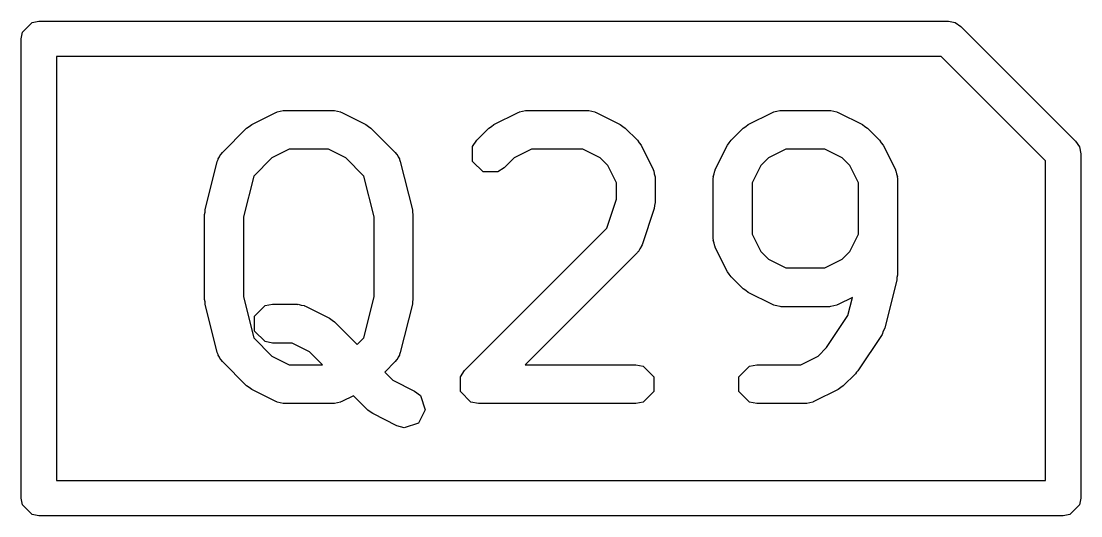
# Model space of a CAD drawing. Header units: millimetres. Extents: x 129 to 276, y -185 to -58.
# Drawn here: x 226 to 229, y -78.2 to -76.8 of the extents above; entities that cross this region are included whole.
import ezdxf

# ---------------------------------------------------------------- set-up
doc = ezdxf.new("R2010")
doc.units = ezdxf.units.MM
doc.layers.add('F.Fab', color=9, linetype='CONTINUOUS', true_color=0xafafaf)

msp = doc.modelspace()

# ---------------------------------------------------------------- linework, layer by layer
at = {"layer": 'F.Fab', "linetype": 'CONTINUOUS'}
for p, q in [((226.030866, -76.803806), (226.05, -76.8)), ((226.05, -76.8), (228.625, -76.8)), ((228.625, -76.8), (228.644134, -76.803806)), ((226.003806, -76.830866), (226.030866, -76.803806)), ((228.644134, -76.803806), (228.660355, -76.814645)), ((228.660355, -76.814645), (228.985355, -77.139644)), ((226, -76.85), (226.003806, -76.830866)), ((226, -78.15), (226, -76.85)), ((226.1, -76.9), (226.1, -78.1)), ((228.60429, -76.9), (226.1, -76.9)), ((228.9, -77.19571), (228.60429, -76.9)), ((226.652546, -77.092458), (226.721117, -77.058172)), ((226.721117, -77.058172), (226.723773, -77.057444)), ((226.723773, -77.057444), (226.724666, -77.056552)), ((226.724666, -77.056552), (226.733317, -77.054831)), ((226.733317, -77.054831), (226.741815, -77.052504)), ((226.741815, -77.052504), (226.743011, -77.052902)), ((226.743011, -77.052902), (226.745714, -77.052365)), ((226.745714, -77.052365), (226.882857, -77.052365)), ((226.882857, -77.052365), (226.885559, -77.052902)), ((226.885559, -77.052902), (226.886756, -77.052504)), ((226.886756, -77.052504), (226.895253, -77.054831)), ((226.895253, -77.054831), (226.903905, -77.056552)), ((226.903905, -77.056552), (226.904797, -77.057444)), ((226.904797, -77.057444), (226.907454, -77.058172)), ((226.907454, -77.058172), (226.976025, -77.092458)), ((227.33826, -77.092458), (227.406832, -77.058171)), ((227.406832, -77.058171), (227.409489, -77.057443)), ((227.409489, -77.057443), (227.410381, -77.056552)), ((227.410381, -77.056552), (227.419021, -77.054833)), ((227.419021, -77.054833), (227.427531, -77.052503)), ((227.427531, -77.052503), (227.428728, -77.052902)), ((227.428728, -77.052902), (227.431429, -77.052365)), ((227.431429, -77.052365), (227.602857, -77.052365)), ((227.602857, -77.052365), (227.605559, -77.052902)), ((227.605559, -77.052902), (227.606755, -77.052504)), ((227.606755, -77.052504), (227.615251, -77.05483)), ((227.615251, -77.05483), (227.623905, -77.056552)), ((227.623905, -77.056552), (227.624797, -77.057444)), ((227.624797, -77.057444), (227.627454, -77.058172)), ((227.627454, -77.058172), (227.696026, -77.092458)), ((228.05826, -77.092458), (228.126831, -77.058172)), ((228.126831, -77.058172), (228.129487, -77.057444)), ((228.129487, -77.057444), (228.13038, -77.056552)), ((228.13038, -77.056552), (228.139031, -77.054831)), ((228.139031, -77.054831), (228.147529, -77.052504)), ((228.147529, -77.052504), (228.148725, -77.052902)), ((228.148725, -77.052902), (228.151428, -77.052365)), ((228.151428, -77.052365), (228.288571, -77.052365)), ((228.288571, -77.052365), (228.291273, -77.052902)), ((228.291273, -77.052902), (228.292469, -77.052504)), ((228.292469, -77.052504), (228.300965, -77.05483)), ((228.300965, -77.05483), (228.309619, -77.056552)), ((228.309619, -77.056552), (228.310511, -77.057444)), ((228.310511, -77.057444), (228.313168, -77.058172)), ((228.313168, -77.058172), (228.38174, -77.092458)), ((226.638253, -77.10276), (226.645583, -77.097861)), ((226.645583, -77.097861), (226.652546, -77.092458)), ((226.976025, -77.092458), (226.982981, -77.097857)), ((226.982981, -77.097857), (226.990319, -77.10276)), ((227.323966, -77.10276), (227.331299, -77.097859)), ((227.331299, -77.097859), (227.33826, -77.092458)), ((227.696026, -77.092458), (227.702988, -77.097862)), ((227.702988, -77.097862), (227.71032, -77.102761)), ((228.043966, -77.10276), (228.051303, -77.097857)), ((228.051303, -77.097857), (228.05826, -77.092458)), ((228.38174, -77.092458), (228.388702, -77.097862)), ((228.388702, -77.097862), (228.396034, -77.102761)), ((226.56968, -77.171331), (226.638253, -77.10276)), ((226.990319, -77.10276), (227.058891, -77.171331)), ((227.28968, -77.137046), (227.323966, -77.10276)), ((227.71032, -77.102761), (227.744605, -77.137047)), ((228.00968, -77.137046), (228.043966, -77.10276)), ((228.396034, -77.102761), (228.430319, -77.137047)), ((227.277758, -77.15489), (227.28968, -77.137046)), ((227.277758, -77.196984), (227.277758, -77.15489)), ((227.744605, -77.137047), (227.749503, -77.144377)), ((227.749503, -77.144377), (227.754907, -77.15134)), ((227.754907, -77.15134), (227.789193, -77.219911)), ((227.965092, -77.219911), (227.999378, -77.15134)), ((227.999378, -77.15134), (228.00478, -77.144379)), ((228.00478, -77.144379), (228.00968, -77.137046)), ((228.430319, -77.137047), (228.435217, -77.144377)), ((228.435217, -77.144377), (228.440621, -77.15134)), ((228.440621, -77.15134), (228.474907, -77.219911)), ((228.985355, -77.139644), (228.996194, -77.155865)), ((228.996194, -77.155865), (228.996194, -77.155866)), ((228.996194, -77.155866), (229, -77.175)), ((226.557757, -77.191495), (226.557758, -77.189175)), ((226.557758, -77.189175), (226.561499, -77.183574)), ((226.561499, -77.183574), (226.56438, -77.177478)), ((226.56438, -77.177478), (226.566371, -77.176283)), ((226.566371, -77.176283), (226.56968, -77.171331)), ((226.709723, -77.186851), (226.658233, -77.238341)), ((226.758697, -77.162365), (226.709723, -77.186851)), ((226.869874, -77.162365), (226.758697, -77.162365)), ((226.918847, -77.186852), (226.869874, -77.162365)), ((226.970336, -77.238339), (226.918847, -77.186852)), ((227.058891, -77.171331), (227.0622, -77.176284)), ((227.0622, -77.176284), (227.064191, -77.177479)), ((227.064191, -77.177479), (227.067069, -77.183572)), ((227.067069, -77.183572), (227.070813, -77.189175)), ((227.070813, -77.189175), (227.070813, -77.191496)), ((227.395438, -77.186852), (227.367462, -77.214828)), ((227.444412, -77.162365), (227.395438, -77.186852)), ((227.589874, -77.162365), (227.444412, -77.162365)), ((227.638851, -77.186854), (227.589874, -77.162365)), ((227.660511, -77.208515), (227.638851, -77.186854)), ((228.115438, -77.186851), (228.093771, -77.208518)), ((228.164411, -77.162365), (228.115438, -77.186851)), ((228.275588, -77.162365), (228.164411, -77.162365)), ((228.324565, -77.186854), (228.275588, -77.162365)), ((228.346225, -77.208515), (228.324565, -77.186854)), ((229, -77.175), (229, -78.15)), ((226.520927, -77.334025), (226.555213, -77.196882)), ((226.555213, -77.196882), (226.557757, -77.191495)), ((227.070813, -77.191496), (227.073358, -77.196883)), ((227.073358, -77.196883), (227.107643, -77.334026)), ((227.307524, -77.22675), (227.277758, -77.196984)), ((227.367462, -77.214828), (227.349618, -77.22675)), ((227.685, -77.257491), (227.660511, -77.208515)), ((227.789193, -77.219911), (227.78992, -77.222567)), ((227.964364, -77.222567), (227.965092, -77.219911)), ((228.093771, -77.208518), (228.069285, -77.257491)), ((228.370714, -77.257491), (228.346225, -77.208515)), ((228.474907, -77.219911), (228.475634, -77.222567)), ((228.9, -78.1), (228.9, -77.19571)), ((226.658233, -77.238341), (226.629285, -77.354137)), ((226.999285, -77.354136), (226.970336, -77.238339)), ((227.349618, -77.22675), (227.307524, -77.22675)), ((227.78992, -77.222567), (227.790813, -77.22346)), ((227.790813, -77.22346), (227.792533, -77.232111)), ((227.792533, -77.232111), (227.794861, -77.240609)), ((227.794861, -77.240609), (227.794462, -77.241805)), ((227.794462, -77.241805), (227.795, -77.244508)), ((227.795, -77.244508), (227.795, -77.31308)), ((227.959285, -77.244508), (227.959822, -77.241805)), ((227.959285, -77.415937), (227.959285, -77.244508)), ((227.959424, -77.240609), (227.961751, -77.232111)), ((227.959822, -77.241805), (227.959424, -77.240609)), ((227.961751, -77.232111), (227.963472, -77.22346)), ((227.963472, -77.22346), (227.964364, -77.222567)), ((228.475634, -77.222567), (228.476527, -77.22346)), ((228.476527, -77.22346), (228.478247, -77.232111)), ((228.478247, -77.232111), (228.480575, -77.240609)), ((228.480575, -77.240609), (228.480176, -77.241805)), ((228.480176, -77.241805), (228.480714, -77.244508)), ((228.480714, -77.244508), (228.480714, -77.518794)), ((227.685, -77.304152), (227.685, -77.257491)), ((228.069285, -77.257491), (228.069285, -77.402953)), ((228.370714, -77.402953), (228.370714, -77.257491)), ((227.657641, -77.386227), (227.685, -77.304152)), ((226.520599, -77.340757), (226.520927, -77.334025)), ((227.107643, -77.334026), (227.10797, -77.340757)), ((227.792178, -77.330473), (227.757892, -77.43333)), ((227.79328, -77.321724), (227.792178, -77.330473)), ((227.795, -77.31308), (227.79328, -77.321724)), ((226.519285, -77.347365), (226.520599, -77.340757)), ((226.519285, -77.587365), (226.519285, -77.347365)), ((226.629285, -77.354137), (226.629285, -77.580593)), ((226.999285, -77.580593), (226.999285, -77.354136)), ((227.10797, -77.340757), (227.109285, -77.347365)), ((227.109285, -77.347365), (227.109285, -77.587365)), ((227.255395, -77.788474), (227.657641, -77.386227)), ((227.959822, -77.418639), (227.959285, -77.415937)), ((227.959424, -77.419836), (227.959822, -77.418639)), ((227.961751, -77.428333), (227.959424, -77.419836)), ((227.963472, -77.436985), (227.961751, -77.428333)), ((228.069285, -77.402953), (228.093771, -77.451926)), ((228.346225, -77.451929), (228.370714, -77.402953)), ((227.744605, -77.454828), (227.427068, -77.772365)), ((227.746136, -77.452536), (227.744605, -77.454828)), ((227.747263, -77.451973), (227.746136, -77.452536)), ((227.751629, -77.444314), (227.747263, -77.451973)), ((227.756527, -77.436984), (227.751629, -77.444314)), ((227.757892, -77.43333), (227.756527, -77.435724)), ((227.756527, -77.435724), (227.756527, -77.436984)), ((227.964364, -77.437877), (227.963472, -77.436985)), ((227.965092, -77.440534), (227.964364, -77.437877)), ((227.999378, -77.509105), (227.965092, -77.440534)), ((228.093771, -77.451926), (228.115438, -77.473593)), ((228.324565, -77.47359), (228.346225, -77.451929)), ((228.115438, -77.473593), (228.164411, -77.49808)), ((228.275588, -77.49808), (228.324565, -77.47359)), ((228.00478, -77.516065), (227.999378, -77.509105)), ((228.00968, -77.523399), (228.00478, -77.516065)), ((228.164411, -77.49808), (228.275588, -77.49808)), ((228.480714, -77.518794), (228.479399, -77.525401)), ((228.043966, -77.557685), (228.00968, -77.523399)), ((228.479072, -77.532133), (228.444786, -77.669277)), ((228.479399, -77.525401), (228.479072, -77.532133)), ((228.051303, -77.562587), (228.043966, -77.557685)), ((228.05826, -77.567987), (228.051303, -77.562587)), ((228.126831, -77.602273), (228.05826, -77.567987)), ((226.520599, -77.593972), (226.519285, -77.587365)), ((226.520927, -77.600705), (226.520599, -77.593972)), ((226.555213, -77.737848), (226.520927, -77.600705)), ((226.629285, -77.580593), (226.658234, -77.696389)), ((226.660615, -77.634889), (226.69038, -77.605124)), ((226.69038, -77.605124), (226.711428, -77.600937)), ((226.711428, -77.600937), (226.78, -77.600937)), ((226.78, -77.600937), (226.7827, -77.601474)), ((226.7827, -77.601474), (226.783898, -77.601075)), ((226.783898, -77.601075), (226.792406, -77.603404)), ((226.792406, -77.603404), (226.801048, -77.605124)), ((226.801048, -77.605124), (226.801939, -77.606015)), ((226.801939, -77.606015), (226.804596, -77.606743)), ((226.804596, -77.606743), (226.873167, -77.641028)), ((226.970336, -77.696389), (226.999285, -77.580593)), ((227.107643, -77.600704), (227.073358, -77.737847)), ((227.10797, -77.593972), (227.107643, -77.600704)), ((227.109285, -77.587365), (227.10797, -77.593972)), ((228.129487, -77.603), (228.126831, -77.602273)), ((228.13038, -77.603893), (228.129487, -77.603)), ((228.139031, -77.605613), (228.13038, -77.603893)), ((228.147529, -77.607941), (228.139031, -77.605613)), ((228.148725, -77.607542), (228.147529, -77.607941)), ((228.151428, -77.60808), (228.148725, -77.607542)), ((228.288571, -77.60808), (228.151428, -77.60808)), ((228.291273, -77.607542), (228.288571, -77.60808)), ((228.292469, -77.607941), (228.291273, -77.607542)), ((228.300965, -77.605614), (228.292469, -77.607941)), ((228.309619, -77.603893), (228.300965, -77.605614)), ((228.310511, -77.603), (228.309619, -77.603893)), ((228.313168, -77.602273), (228.310511, -77.603)), ((228.353148, -77.582282), (228.313168, -77.602273)), ((228.34038, -77.633354), (228.353148, -77.582282)), ((226.660615, -77.676985), (226.660615, -77.634889)), ((228.280115, -77.723753), (228.34038, -77.633354)), ((226.873167, -77.641028), (226.880133, -77.646434)), ((226.880133, -77.646434), (226.887462, -77.651331)), ((226.887462, -77.651331), (226.951428, -77.715297)), ((228.444786, -77.669277), (228.440773, -77.67777)), ((226.658234, -77.696389), (226.709722, -77.747877)), ((226.69038, -77.70675), (226.660615, -77.676985)), ((226.951428, -77.715297), (226.970336, -77.696389)), ((228.437191, -77.686445), (228.36862, -77.789302)), ((228.440773, -77.67777), (228.437191, -77.686445)), ((226.711428, -77.710937), (226.69038, -77.70675)), ((226.767016, -77.710937), (226.711428, -77.710937)), ((226.81599, -77.735423), (226.767016, -77.710937)), ((228.25599, -77.747878), (228.280115, -77.723753)), ((226.557758, -77.743235), (226.555213, -77.737848)), ((226.557758, -77.745555), (226.557758, -77.743235)), ((226.561499, -77.751155), (226.557758, -77.745555)), ((226.56438, -77.757252), (226.561499, -77.751155)), ((226.566371, -77.758446), (226.56438, -77.757252)), ((226.56968, -77.763399), (226.566371, -77.758446)), ((226.709722, -77.747877), (226.758698, -77.772365)), ((226.852932, -77.772365), (226.81599, -77.735423)), ((227.0622, -77.758445), (227.058891, -77.763399)), ((227.064191, -77.757251), (227.0622, -77.758445)), ((227.067069, -77.751157), (227.064191, -77.757251)), ((227.070813, -77.745555), (227.067069, -77.751157)), ((227.073358, -77.737847), (227.070813, -77.743234)), ((227.070813, -77.743234), (227.070813, -77.745555)), ((228.207016, -77.772365), (228.25599, -77.747878)), ((226.638252, -77.831971), (226.56968, -77.763399)), ((226.758698, -77.772365), (226.852932, -77.772365)), ((227.058891, -77.763399), (227.02921, -77.793079)), ((227.243475, -77.806314), (227.255395, -77.788474)), ((227.427068, -77.772365), (227.74, -77.772365)), ((227.74, -77.772365), (227.761048, -77.776552)), ((227.761048, -77.776552), (227.790813, -77.806317)), ((228.032044, -77.806317), (228.061809, -77.776552)), ((228.061809, -77.776552), (228.082857, -77.772365)), ((228.082857, -77.772365), (228.207016, -77.772365)), ((228.36862, -77.789302), (228.364774, -77.793155)), ((227.02921, -77.793079), (227.05258, -77.81645)), ((227.05258, -77.81645), (227.113168, -77.846744)), ((227.243473, -77.806317), (227.243475, -77.806314)), ((227.243473, -77.848413), (227.243473, -77.806317)), ((227.790813, -77.806317), (227.790813, -77.848413)), ((228.032044, -77.848413), (228.032044, -77.806317)), ((228.361748, -77.797685), (228.327462, -77.831971)), ((228.364774, -77.793155), (228.361748, -77.797685)), ((226.64558, -77.836867), (226.638252, -77.831971)), ((226.652547, -77.842274), (226.64558, -77.836867)), ((226.721117, -77.876558), (226.652547, -77.842274)), ((227.113168, -77.846744), (227.130121, -77.859902)), ((227.273238, -77.878178), (227.243473, -77.848413)), ((227.790813, -77.848413), (227.761048, -77.878178)), ((228.061809, -77.878178), (228.032044, -77.848413)), ((228.313167, -77.842274), (228.244596, -77.876559)), ((228.320133, -77.836867), (228.313167, -77.842274)), ((228.327462, -77.831971), (228.320133, -77.836867)), ((226.723773, -77.877285), (226.721117, -77.876558)), ((226.724666, -77.878178), (226.723773, -77.877285)), ((226.733319, -77.879899), (226.724666, -77.878178)), ((226.741816, -77.882226), (226.733319, -77.879899)), ((226.895263, -77.879897), (226.886755, -77.882227)), ((226.903905, -77.878178), (226.895263, -77.879897)), ((226.904796, -77.877286), (226.903905, -77.878178)), ((226.907453, -77.876559), (226.904796, -77.877286)), ((226.940568, -77.860001), (226.907453, -77.876559)), ((226.98111, -77.900542), (226.940568, -77.860001)), ((227.130121, -77.859902), (227.143433, -77.899836)), ((227.294286, -77.882365), (227.273238, -77.878178)), ((227.761048, -77.878178), (227.74, -77.882365)), ((228.082857, -77.882365), (228.061809, -77.878178)), ((228.232406, -77.879897), (228.223898, -77.882227)), ((228.241048, -77.878178), (228.232406, -77.879897)), ((228.241939, -77.877286), (228.241048, -77.878178)), ((228.244596, -77.876559), (228.241939, -77.877286)), ((226.743011, -77.881827), (226.741816, -77.882226)), ((226.745714, -77.882365), (226.743011, -77.881827)), ((226.882857, -77.882365), (226.745714, -77.882365)), ((226.885557, -77.881827), (226.882857, -77.882365)), ((226.886755, -77.882227), (226.885557, -77.881827)), ((226.98844, -77.90544), (226.98111, -77.900542)), ((226.995403, -77.910844), (226.98844, -77.90544)), ((227.143433, -77.899836), (227.124606, -77.937487)), ((227.74, -77.882365), (227.294286, -77.882365)), ((228.22, -77.882365), (228.082857, -77.882365)), ((228.2227, -77.881827), (228.22, -77.882365)), ((228.223898, -77.882227), (228.2227, -77.881827)), ((227.063974, -77.94513), (226.995403, -77.910844)), ((227.124606, -77.937487), (227.084672, -77.950798)), ((227.084672, -77.950798), (227.063974, -77.94513)), ((226.1, -78.1), (228.9, -78.1)), ((226.003806, -78.169134), (226, -78.15)), ((229, -78.15), (228.996194, -78.169134)), ((226.030866, -78.196194), (226.003806, -78.169134)), ((228.996194, -78.169134), (228.969134, -78.196194)), ((226.05, -78.2), (226.030866, -78.196194)), ((228.95, -78.2), (226.05, -78.2)), ((228.969134, -78.196194), (228.95, -78.2))]:
    msp.add_line(p, q, dxfattribs=at)

doc.saveas('drawing.dxf')
